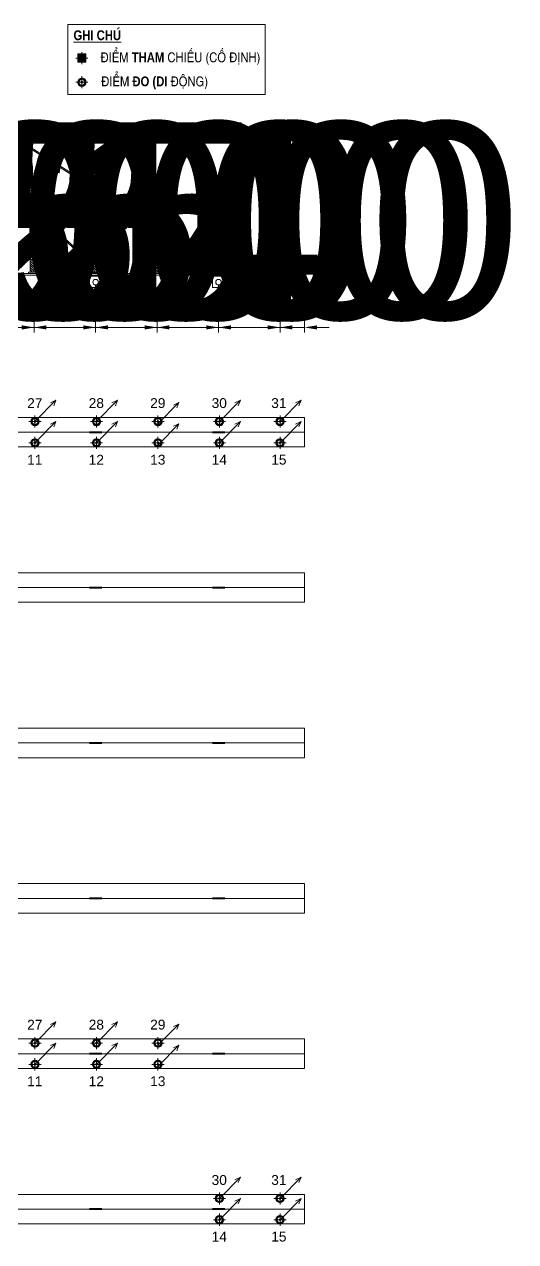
# Model space of a CAD drawing. Header units: millimetres. Extents: x 131443 to 207296, y -79515 to -45344.
# Drawn here: x 167526 to 169524, y -50479 to -45532 of the extents above; entities that cross this region are included whole.
import ezdxf

# ---------------------------------------------------------------- set-up
doc = ezdxf.new("R2010")
doc.units = ezdxf.units.MM
doc.header["$MEASUREMENT"] = 0
doc.layers.add('009 - Mat Cat', color=8, linetype='Continuous', lineweight=9)
doc.styles.add('Narrow H', font='')
doc.styles.add('vnarial', font='')
doc.styles.get('Narrow H').set_extended_font_data('.VnArial NarrowH')
doc.styles.get('vnarial').set_extended_font_data('.VnArial')
doc.dimstyles.new('1-20', dxfattribs={"dimscale": 20, "dimtxt": 40, "dimasz": 2.5, "dimexe": 1, "dimexo": 1, "dimgap": 1, "dimtad": 1, "dimdec": 0, "dimdsep": 46, "dimtxsty": 'vnarial', "dimcen": 2.5, "dimadec": 0, "dimazin": 0, "dimtfac": 1, "dimtdec": 0, "dimtix": 1, "dimtmove": 1, "dimatfit": 3, "dimfxl": 0.18, "dimtolj": 1, "dimtzin": 0, "dimlwd": -1, "dimlwe": -1, "dimarcsym": 1})

# ---------------------------------------------------------------- blocks, each defined once
blk = doc.blocks.new('*D72')
at = {"layer": '009 - Mat Cat', "color": 0, "transparency": 16777216}
for p, q in [((168565.7, -46697.5), (168565.7, -46783.2)), ((168665.7, -46697.5), (168665.7, -46783.2)), ((168515.7, -46763.2), (168465.7, -46763.2)), ((168665.7, -46763.2), (168565.7, -46763.2)), ((168715.7, -46763.2), (168765.7, -46763.2))]:
    blk.add_line(p, q, dxfattribs=at)
for points in [[(168515.7, -46754.8), (168515.7, -46771.5), (168565.7, -46763.2)], [(168715.7, -46754.8), (168715.7, -46771.5), (168665.7, -46763.2)]]:
    blk.add_solid(points, dxfattribs=at)
at = {"layer": 'Defpoints', "color": 0, "transparency": 16777216}
for p in [(168565.7, -46677.5), (168665.7, -46677.5), (168565.7, -46763.2)]:
    blk.add_point(p, dxfattribs=at)
at = {"layer": '009 - Mat Cat', "color": 0, "transparency": 16777216, "insert": (168615.7, -46335), "char_height": 800, "attachment_point": 5, "style": 'vnarial'}
blk.add_mtext('\\A1;100', dxfattribs=at)
blk = doc.blocks.new('sensor')
at = {"layer": '009 - Mat Cat'}
h = blk.add_hatch(dxfattribs=at)
h.set_pattern_fill('ANSI31', color=5, scale=50)
h.paths.add_polyline_path([(16, 57), (-16, 57), (-16, 6.5), (16, 6.5)])
at = {"layer": '009 - Mat Cat', "color": 5, "linetype": 'Continuous'}
for p, q in [((-16, 57), (16, 57)), ((-16, 6.5), (-16, 57)), ((-4.5, 61), (4.5, 61)), ((-4.5, 57), (-4.5, 61)), ((4.5, 57), (-4.5, 57)), ((4.5, 61), (4.5, 57)), ((16, 57), (16, 6.5)), ((-22.4, 6.5), (22.4, 6.5)), ((-22.4, 0), (-22.4, 6.5)), ((22.4, 0), (-22.4, 0)), ((16, 6.5), (-16, 6.5)), ((22.4, 6.5), (22.4, 0))]:
    blk.add_line(p, q, dxfattribs=at)
blk.add_spline([(0, 61), (8.3, 74.5), (-4.7, 87), (6.3, 98.5)], degree=3, dxfattribs=at)
blk = doc.blocks.new('*D74')
at = {"layer": '009 - Mat Cat', "color": 0, "transparency": 16777216}
for p, q in [((168065.7, -46697.5), (168065.7, -46783.2)), ((168315.7, -46697.5), (168315.7, -46783.2)), ((168015.7, -46763.2), (167965.7, -46763.2)), ((168315.7, -46763.2), (168065.7, -46763.2)), ((168365.7, -46763.2), (168415.7, -46763.2))]:
    blk.add_line(p, q, dxfattribs=at)
for points in [[(168015.7, -46754.8), (168015.7, -46771.5), (168065.7, -46763.2)], [(168365.7, -46754.8), (168365.7, -46771.5), (168315.7, -46763.2)]]:
    blk.add_solid(points, dxfattribs=at)
at = {"layer": 'Defpoints', "color": 0, "transparency": 16777216}
for p in [(168065.7, -46677.5), (168315.7, -46677.5), (168065.7, -46763.2)]:
    blk.add_point(p, dxfattribs=at)
at = {"layer": '009 - Mat Cat', "color": 0, "transparency": 16777216, "insert": (168190.7, -46335), "char_height": 800, "attachment_point": 5, "style": 'vnarial'}
blk.add_mtext('\\A1;250', dxfattribs=at)
blk = doc.blocks.new('*D75')
at = {"layer": '009 - Mat Cat', "color": 0, "transparency": 16777216}
for p, q in [((167815.7, -46697.5), (167815.7, -46783.2)), ((168065.7, -46697.5), (168065.7, -46783.2)), ((167765.7, -46763.2), (167715.7, -46763.2)), ((168065.7, -46763.2), (167815.7, -46763.2)), ((168115.7, -46763.2), (168165.7, -46763.2))]:
    blk.add_line(p, q, dxfattribs=at)
for points in [[(167765.7, -46754.8), (167765.7, -46771.5), (167815.7, -46763.2)], [(168115.7, -46754.8), (168115.7, -46771.5), (168065.7, -46763.2)]]:
    blk.add_solid(points, dxfattribs=at)
at = {"layer": 'Defpoints', "color": 0, "transparency": 16777216}
for p in [(167815.7, -46677.5), (168065.7, -46677.5), (167815.7, -46763.2)]:
    blk.add_point(p, dxfattribs=at)
at = {"layer": '009 - Mat Cat', "color": 0, "transparency": 16777216, "insert": (167940.7, -46335), "char_height": 800, "attachment_point": 5, "style": 'vnarial'}
blk.add_mtext('\\A1;250', dxfattribs=at)
blk = doc.blocks.new('*D76')
at = {"layer": '009 - Mat Cat', "color": 0, "transparency": 16777216}
for p, q in [((167565.4, -46697.5), (167565.4, -46783.2)), ((167815.7, -46697.5), (167815.7, -46783.2)), ((167515.4, -46763.2), (167465.4, -46763.2)), ((167815.7, -46763.2), (167565.4, -46763.2)), ((167865.7, -46763.2), (167915.7, -46763.2))]:
    blk.add_line(p, q, dxfattribs=at)
for points in [[(167515.4, -46754.8), (167515.4, -46771.5), (167565.4, -46763.2)], [(167865.7, -46754.8), (167865.7, -46771.5), (167815.7, -46763.2)]]:
    blk.add_solid(points, dxfattribs=at)
at = {"layer": 'Defpoints', "color": 0, "transparency": 16777216}
for p in [(167565.4, -46677.5), (167815.7, -46677.5), (167565.4, -46763.2)]:
    blk.add_point(p, dxfattribs=at)
at = {"layer": '009 - Mat Cat', "color": 0, "transparency": 16777216, "insert": (167690.5, -46335), "char_height": 800, "attachment_point": 5, "style": 'vnarial'}
blk.add_mtext('\\A1;250', dxfattribs=at)
blk = doc.blocks.new('*D77')
at = {"layer": '009 - Mat Cat', "color": 0, "transparency": 16777216}
for p, q in [((167315.7, -46697.5), (167315.7, -46783.2)), ((167565.4, -46697.5), (167565.4, -46783.2)), ((167265.7, -46763.2), (167215.7, -46763.2)), ((167565.4, -46763.2), (167315.7, -46763.2)), ((167615.4, -46763.2), (167665.4, -46763.2))]:
    blk.add_line(p, q, dxfattribs=at)
for points in [[(167265.7, -46754.8), (167265.7, -46771.5), (167315.7, -46763.2)], [(167615.4, -46754.8), (167615.4, -46771.5), (167565.4, -46763.2)]]:
    blk.add_solid(points, dxfattribs=at)
at = {"layer": 'Defpoints', "color": 0, "transparency": 16777216}
for p in [(167315.7, -46677.5), (167565.4, -46677.5), (167315.7, -46763.2)]:
    blk.add_point(p, dxfattribs=at)
at = {"layer": '009 - Mat Cat', "color": 0, "transparency": 16777216, "insert": (167440.5, -46335), "char_height": 800, "attachment_point": 5, "style": 'vnarial'}
blk.add_mtext('\\A1;250', dxfattribs=at)
blk = doc.blocks.new('*D78')
at = {"layer": '009 - Mat Cat', "color": 0, "transparency": 16777216}
for p, q in [((167065.7, -46697.5), (167065.7, -46783.2)), ((167315.7, -46697.5), (167315.7, -46783.2)), ((167015.7, -46763.2), (166965.7, -46763.2)), ((167315.7, -46763.2), (167065.7, -46763.2)), ((167365.7, -46763.2), (167415.7, -46763.2))]:
    blk.add_line(p, q, dxfattribs=at)
for points in [[(167015.7, -46754.8), (167015.7, -46771.5), (167065.7, -46763.2)], [(167365.7, -46754.8), (167365.7, -46771.5), (167315.7, -46763.2)]]:
    blk.add_solid(points, dxfattribs=at)
at = {"layer": 'Defpoints', "color": 0, "transparency": 16777216}
for p in [(167065.7, -46677.5), (167315.7, -46677.5), (167065.7, -46763.2)]:
    blk.add_point(p, dxfattribs=at)
at = {"layer": '009 - Mat Cat', "color": 0, "transparency": 16777216, "insert": (167190.7, -46335), "char_height": 800, "attachment_point": 5, "style": 'vnarial'}
blk.add_mtext('\\A1;250', dxfattribs=at)
blk = doc.blocks.new('*D73')
at = {"layer": '009 - Mat Cat', "color": 0, "transparency": 16777216}
for p, q in [((166815.7, -46697.5), (166815.7, -46783.2)), ((167065.7, -46697.5), (167065.7, -46783.2)), ((166765.7, -46763.2), (166715.7, -46763.2)), ((167065.7, -46763.2), (166815.7, -46763.2)), ((167115.7, -46763.2), (167165.7, -46763.2))]:
    blk.add_line(p, q, dxfattribs=at)
for points in [[(166765.7, -46754.8), (166765.7, -46771.5), (166815.7, -46763.2)], [(167115.7, -46754.8), (167115.7, -46771.5), (167065.7, -46763.2)]]:
    blk.add_solid(points, dxfattribs=at)
at = {"layer": 'Defpoints', "color": 0, "transparency": 16777216}
for p in [(166815.7, -46677.5), (167065.7, -46677.5), (166815.7, -46763.2)]:
    blk.add_point(p, dxfattribs=at)
at = {"layer": '009 - Mat Cat', "color": 0, "transparency": 16777216, "insert": (166940.7, -46335), "char_height": 800, "attachment_point": 5, "style": 'vnarial'}
blk.add_mtext('\\A1;250', dxfattribs=at)
blk = doc.blocks.new('*D79')
at = {"layer": '009 - Mat Cat', "color": 0, "transparency": 16777216}
for p, q in [((168315.7, -46697.5), (168315.7, -46783.2)), ((168565.7, -46697.5), (168565.7, -46783.2)), ((168265.7, -46763.2), (168215.7, -46763.2)), ((168315.7, -46763.2), (168565.7, -46763.2)), ((168615.7, -46763.2), (168665.7, -46763.2))]:
    blk.add_line(p, q, dxfattribs=at)
for points in [[(168265.7, -46754.8), (168265.7, -46771.5), (168315.7, -46763.2)], [(168615.7, -46754.8), (168615.7, -46771.5), (168565.7, -46763.2)]]:
    blk.add_solid(points, dxfattribs=at)
at = {"layer": 'Defpoints', "color": 0, "transparency": 16777216}
for p in [(168315.7, -46677.5), (168565.7, -46677.5), (168565.7, -46763.2)]:
    blk.add_point(p, dxfattribs=at)
at = {"layer": '009 - Mat Cat', "color": 0, "transparency": 16777216, "insert": (168440.7, -46335), "char_height": 800, "attachment_point": 5, "style": 'vnarial'}
blk.add_mtext('\\A1;240', dxfattribs=at)
blk = doc.blocks.new('sensor2')
at = {"layer": '009 - Mat Cat'}
h = blk.add_hatch(dxfattribs=at)
h.set_pattern_fill('ANSI31', color=5, scale=15)
h.paths.add_polyline_path([(0, 16.8), (0, 12.1, -0.414214), (12.1, 0), (16.8, 0, 0.414214)])
h.paths.add_polyline_path([(0, 12.1), (0, 16.8, 0.414214), (-16.8, 0), (-12.1, 0, -0.414214)])
h.paths.add_polyline_path([(-12.1, 0), (-16.8, 0, 0.414214), (0, -16.8), (0, -12.1, -0.414214)])
h.paths.add_polyline_path([(16.8, 0), (12.1, 0, -0.414214), (0, -12.1), (0, -16.8, 0.414214)])
at = {"layer": '009 - Mat Cat', "color": 5, "linetype": 'Continuous'}
for p, q in [((0, 24.7), (0, -24.8)), ((-24.8, 0), (24.7, 0))]:
    blk.add_line(p, q, dxfattribs=at)
for radius in [16.8, 12.1, 3.38]:
    blk.add_circle((0, 0), radius, dxfattribs=at)

msp = doc.modelspace()

# ---------------------------------------------------------------- hatches: boundary and pattern name
at = {"layer": '009 - Mat Cat'}
h = msp.add_hatch(dxfattribs=at)
h.set_pattern_fill('ANSI31', color=5, scale=20, angle=90)
h.set_pattern_definition([(135, (-528.5, 0), (-1.767766953, -1.767766953), [])])
h.paths.add_polyline_path([(167759.75, -45651.95), (167742.95, -45651.95), (167742.95, -45668.75), (167756.37, -45668.75, -0.4142136), (167759.75, -45665.38)])
h.paths.add_polyline_path([(167776.55, -45651.95), (167759.75, -45651.95), (167759.75, -45665.38, -0.4142136), (167763.12, -45668.75), (167776.55, -45668.75)])
h.paths.add_polyline_path([(167776.55, -45668.75), (167763.12, -45668.75, -0.4142136), (167759.75, -45672.13), (167759.75, -45685.55), (167776.55, -45685.55)])
h.paths.add_polyline_path([(167759.75, -45672.13, -0.4142136), (167756.37, -45668.75), (167742.95, -45668.75), (167742.95, -45685.55), (167759.75, -45685.55)])
at = {"layer": '009 - Mat Cat', "true_color": 0x000000}
h = msp.add_hatch(dxfattribs=at)
h.set_pattern_fill('ANSI31', color=18)
h.set_pattern_definition([(45, (17094.99234, 4834.8328), (-0.08838834765, 0.08838834765), [])])
h.paths.add_polyline_path([(168278.71, -46497.28), (168281.38, -46493.05), (168291.53, -46499.47), (168288.85, -46503.69)])
h.paths.add_polyline_path([(168306.95, -46509.22, -0.8986321), (168304.75, -46513.68, -0.1118619)])
h.paths.add_polyline_path([(167807.58, -46508.51, -0.9188698), (167804.97, -46512.9, -0.1149846)])
h.paths.add_polyline_path([(167784.11, -46493.82), (167787.49, -46490.13), (167796.34, -46498.23), (167792.97, -46501.92)])
h.paths.add_polyline_path([(167292.54, -46484.93), (167296.91, -46482.49), (167302.77, -46492.96), (167298.41, -46495.4)])
h.paths.add_polyline_path([(167310.31, -46506.42, -1.2436659), (167306.45, -46509.89, -0.1170167)])

# ---------------------------------------------------------------- linework, layer by layer
at = {"layer": '009 - Mat Cat', "color": 5}
for p, q in [((166864.09, -45602.65), (168304.74, -46513.74)), ((166866.18, -45598.06), (168306.95, -46509.22)), ((166848.12, -45637.78), (167804.97, -46512.9)), ((166850.3, -45632.99), (167807.58, -46508.51))]:
    msp.add_line(p, q, dxfattribs=at)
at = {"layer": '009 - Mat Cat', "color": 5, "linetype": 'Continuous'}
for p, q in [((167759.75, -45644), (167759.75, -45693.5)), ((167784.5, -45668.75), (167735, -45668.75))]:
    msp.add_line(p, q, dxfattribs=at)
at = {"layer": '009 - Mat Cat', "color": 18, "true_color": 0x000000}
for p, q in [((167787.49, -46490.13), (167784.11, -46493.82)), ((167796.34, -46498.23), (167792.97, -46501.92)), ((168281.38, -46493.05), (168278.71, -46497.28)), ((168291.53, -46499.47), (168288.85, -46503.69)), ((166815.7, -46544.59), (168415.7, -46544.59)), ((168415.7, -46551.09), (166815.7, -46551.09)), ((167840.7, -46540.84), (167790.7, -46540.84)), ((167840.7, -46540.84), (167790.7, -46540.84)), ((168340.7, -46540.84), (168290.7, -46540.84)), ((168415.7, -46544.59), (168568.4, -46543.81)), ((168415.7, -46551.09), (168565.7, -46551.09)), ((168565.7, -46551.09), (168665.7, -46551.09)), ((168568.4, -46543.81), (168665.7, -46543.81)), ((168665.7, -46543.81), (168665.7, -46551.09)), ((167840.7, -46554.84), (167790.7, -46554.84)), ((167815.7, -46590.64), (167815.7, -46616.51)), ((168340.7, -46554.84), (168290.7, -46554.84)), ((168315.7, -46590.64), (168315.7, -46616.51)), ((168601.12, -46649.17), (168522.14, -46649.17)), ((168528.87, -46649.17), (168533.09, -46656.8)), ((168540.21, -46649.17), (168544.43, -46656.8)), ((168551.55, -46649.17), (168555.77, -46656.8)), ((168562.88, -46649.17), (168567.11, -46656.8)), ((168574.22, -46649.17), (168578.44, -46656.8)), ((168585.56, -46649.17), (168589.78, -46656.8)), ((168596.9, -46649.17), (168601.12, -46656.8)), ((167568.99, -47145.8), (167654.49, -47059.3)), ((167654.49, -47059.3), (167631.99, -47069.8)), ((167654.49, -47059.3), (167645.99, -47081.3)), ((167819.3, -47145.8), (167904.8, -47059.3)), ((167904.8, -47059.3), (167882.3, -47069.8)), ((167904.8, -47059.3), (167896.3, -47081.3)), ((168068.99, -47154.8), (168154.49, -47068.3)), ((168154.49, -47068.3), (168131.99, -47078.8)), ((168154.49, -47068.3), (168145.99, -47090.3)), ((168318.99, -47145.8), (168404.49, -47059.3)), ((168404.49, -47059.3), (168381.99, -47069.8)), ((168404.49, -47059.3), (168395.99, -47081.3)), ((168565.7, -47145.8), (168651.2, -47059.3)), ((168651.2, -47059.3), (168628.7, -47069.8)), ((168651.2, -47059.3), (168642.7, -47081.3)), ((166815.7, -47129), (168664.99, -47129)), ((167568.99, -47232.2), (167654.49, -47145.7)), ((167654.49, -47145.7), (167631.99, -47156.2)), ((167654.49, -47145.7), (167645.99, -47167.7)), ((167819.3, -47232.2), (167904.8, -47145.7)), ((167904.8, -47145.7), (167882.3, -47156.2)), ((167904.8, -47145.7), (167896.3, -47167.7)), ((168318.99, -47232.2), (168404.49, -47145.7)), ((168404.49, -47145.7), (168381.99, -47156.2)), ((168404.49, -47145.7), (168395.99, -47167.7)), ((168565.7, -47232.2), (168651.2, -47145.7)), ((168651.2, -47145.7), (168628.7, -47156.2)), ((168651.2, -47145.7), (168642.7, -47167.7)), ((168664.99, -47129), (168664.99, -47249)), ((167840.7, -47187), (167790.7, -47187)), ((167840.7, -47187), (167790.7, -47187)), ((167840.7, -47191), (167790.7, -47191)), ((167840.7, -47191), (167790.7, -47191)), ((168068.99, -47241.2), (168154.49, -47154.7)), ((168154.49, -47154.7), (168131.99, -47165.2)), ((168154.49, -47154.7), (168145.99, -47176.7)), ((168340.7, -47187), (168290.7, -47187)), ((168340.7, -47187), (168290.7, -47187)), ((168340.7, -47191), (168290.7, -47191)), ((168340.7, -47191), (168290.7, -47191)), ((166815.7, -47249), (168664.99, -47249)), ((166815.7, -47760.5), (168664.99, -47760.5)), ((168664.99, -47760.5), (168664.99, -47880.5)), ((167840.7, -47818.5), (167790.7, -47818.5)), ((167840.7, -47818.5), (167790.7, -47818.5)), ((167840.7, -47822.5), (167790.7, -47822.5)), ((167840.7, -47822.5), (167790.7, -47822.5)), ((168340.7, -47818.5), (168290.7, -47818.5)), ((168340.7, -47818.5), (168290.7, -47818.5)), ((168340.7, -47822.5), (168290.7, -47822.5)), ((168340.7, -47822.5), (168290.7, -47822.5)), ((166815.7, -47880.5), (168664.99, -47880.5)), ((166815.7, -48392), (168664.99, -48392)), ((168664.99, -48392), (168664.99, -48512)), ((167840.7, -48450), (167790.7, -48450)), ((167840.7, -48450), (167790.7, -48450)), ((167840.7, -48454), (167790.7, -48454)), ((167840.7, -48454), (167790.7, -48454)), ((168340.7, -48450), (168290.7, -48450)), ((168340.7, -48450), (168290.7, -48450)), ((168340.7, -48454), (168290.7, -48454)), ((168340.7, -48454), (168290.7, -48454)), ((166815.7, -48512), (168664.99, -48512)), ((166815.7, -49023.5), (168664.99, -49023.5)), ((168664.99, -49023.5), (168664.99, -49143.5)), ((167840.7, -49081.5), (167790.7, -49081.5)), ((167840.7, -49081.5), (167790.7, -49081.5)), ((167840.7, -49085.5), (167790.7, -49085.5)), ((167840.7, -49085.5), (167790.7, -49085.5)), ((168340.7, -49081.5), (168290.7, -49081.5)), ((168340.7, -49081.5), (168290.7, -49081.5)), ((168340.7, -49085.5), (168290.7, -49085.5)), ((168340.7, -49085.5), (168290.7, -49085.5)), ((166815.7, -49143.5), (168664.99, -49143.5)), ((167568.99, -49671.8), (167654.49, -49585.3)), ((167654.49, -49585.3), (167631.99, -49595.8)), ((167654.49, -49585.3), (167645.99, -49607.3)), ((167819.3, -49671.8), (167904.8, -49585.3)), ((167904.8, -49585.3), (167882.3, -49595.8)), ((167904.8, -49585.3), (167896.3, -49607.3)), ((168068.99, -49680.8), (168154.49, -49594.3)), ((168154.49, -49594.3), (168131.99, -49604.8)), ((168154.49, -49594.3), (168145.99, -49616.3)), ((166815.7, -49655), (168664.99, -49655)), ((168664.99, -49655), (168664.99, -49775)), ((167568.99, -49758.2), (167654.49, -49671.7)), ((167654.49, -49671.7), (167631.99, -49682.2)), ((167654.49, -49671.7), (167645.99, -49693.7)), ((167840.7, -49713), (167790.7, -49713)), ((167840.7, -49713), (167790.7, -49713)), ((167840.7, -49717), (167790.7, -49717)), ((167840.7, -49717), (167790.7, -49717)), ((167819.3, -49758.2), (167904.8, -49671.7)), ((167904.8, -49671.7), (167882.3, -49682.2)), ((167904.8, -49671.7), (167896.3, -49693.7)), ((168068.99, -49767.2), (168154.49, -49680.7)), ((168154.49, -49680.7), (168131.99, -49691.2)), ((168154.49, -49680.7), (168145.99, -49702.7)), ((168340.7, -49713), (168290.7, -49713)), ((168340.7, -49713), (168290.7, -49713)), ((168340.7, -49717), (168290.7, -49717)), ((168340.7, -49717), (168290.7, -49717)), ((166815.7, -49775), (168664.99, -49775)), ((168318.99, -50303.3), (168404.49, -50216.8)), ((168404.49, -50216.8), (168381.99, -50227.3)), ((168404.49, -50216.8), (168395.99, -50238.8)), ((168565.7, -50303.3), (168651.2, -50216.8)), ((168651.2, -50216.8), (168628.7, -50227.3)), ((168651.2, -50216.8), (168642.7, -50238.8)), ((166815.7, -50286.5), (168664.99, -50286.5)), ((168318.99, -50389.7), (168404.49, -50303.2)), ((168404.49, -50303.2), (168381.99, -50313.7)), ((168404.49, -50303.2), (168395.99, -50325.2)), ((168565.7, -50389.7), (168651.2, -50303.2)), ((168651.2, -50303.2), (168628.7, -50313.7)), ((168651.2, -50303.2), (168642.7, -50325.2)), ((168664.99, -50286.5), (168664.99, -50406.5)), ((167840.7, -50344.5), (167790.7, -50344.5)), ((167840.7, -50344.5), (167790.7, -50344.5)), ((167840.7, -50348.5), (167790.7, -50348.5)), ((167840.7, -50348.5), (167790.7, -50348.5)), ((168340.7, -50344.5), (168290.7, -50344.5)), ((168340.7, -50344.5), (168290.7, -50344.5)), ((168340.7, -50348.5), (168290.7, -50348.5)), ((168340.7, -50348.5), (168290.7, -50348.5)), ((166815.7, -50406.5), (168664.99, -50406.5))]:
    msp.add_line(p, q, dxfattribs=at)
at = {"layer": '009 - Mat Cat', "color": 18, "ltscale": 0.5, "true_color": 0x000000}
for p, q in [((164885.7, -47189), (168664.99, -47189)), ((164885.7, -47820.5), (168664.99, -47820.5)), ((164885.7, -48452), (168664.99, -48452)), ((164885.7, -49083.5), (168664.99, -49083.5)), ((164885.7, -49715), (168664.99, -49715)), ((164885.7, -50346.5), (168664.99, -50346.5))]:
    msp.add_line(p, q, dxfattribs=at)
at = {"layer": '009 - Mat Cat'}
msp.add_lwpolyline([(167703, -45531.5), (168505.5, -45531.5), (168505.5, -45816.5), (167703, -45816.5)], close=True, dxfattribs=at)
at = {"layer": '009 - Mat Cat', "color": 5}
msp.add_lwpolyline([(167742.95, -45685.55), (167776.55, -45685.55), (167776.55, -45651.95), (167742.95, -45651.95)], close=True, dxfattribs=at)
at = {"layer": '009 - Mat Cat', "color": 18, "true_color": 0x000000}
for points in [[(167840.7, -46507.86), (167840.7, -46544.59), (167790.7, -46544.59), (167790.7, -46507.86)], [(168340.7, -46507.86), (168340.7, -46544.59), (168290.7, -46544.59), (168290.7, -46507.86)]]:
    msp.add_lwpolyline(points, dxfattribs=at)
for points in [[(167840.7, -46551.09), (167790.7, -46551.09), (167790.7, -46601.09), (167840.7, -46601.09)], [(168340.7, -46551.09), (168290.7, -46551.09), (168290.7, -46601.09), (168340.7, -46601.09)]]:
    msp.add_lwpolyline(points, close=True, dxfattribs=at)
at = {"layer": '009 - Mat Cat', "color": 5, "linetype": 'Continuous'}
msp.add_circle((167759.75, -45668.75), 3.38, dxfattribs=at)
at = {"layer": '009 - Mat Cat', "color": 18, "true_color": 0x000000}
for centre in [(167815.7, -46516.3), (167815.7, -46516.3), (168315.7, -46516.3), (167815.7, -46579.39), (168315.7, -46579.39)]:
    msp.add_circle(centre, 11.25, dxfattribs=at)
for centre, radius, start, end in [((167815.7, -46517.72), 26.88, 21.5289, 158.4711), ((168315.7, -46517.72), 26.88, 21.5289, 158.4711), ((167806.09, -46510.59), 2.56, 244.13429, 54.45015), ((168305.61, -46511.34), 2.5, 237.69006, 57.69006), ((167815.7, -46626.74), 10.22, 180, 90), ((168315.7, -46626.74), 10.22, 180, 90)]:
    msp.add_arc(centre, radius, start, end, dxfattribs=at)
msp.add_spline([(168565.54, -46552.41), (168575.54, -46562.41), (168555.54, -46572.41), (168575.54, -46582.41), (168555.54, -46592.41), (168575.54, -46602.41), (168555.54, -46612.41), (168575.54, -46622.41), (168555.54, -46632.41), (168575.54, -46642.41), (168565.54, -46648.21)], degree=3, dxfattribs=at)

# ---------------------------------------------------------------- block references
at = {"layer": '009 - Mat Cat', "color": 18, "true_color": 0x000000, "xscale": -1}
msp.add_blockref('sensor2', (167759.75, -45766.75), dxfattribs=at)
at = {"layer": '009 - Mat Cat', "color": 251, "true_color": 0x636466, "xscale": -1}
for p in [(167565.7, -46544.59), (167815.7, -46544.59), (168065.7, -46544.59), (168315.7, -46544.59), (168568.4, -46543.81)]:
    msp.add_blockref('sensor', p, dxfattribs=at)
at = {"layer": '009 - Mat Cat', "color": 18, "true_color": 0x000000}
for p in [(167568.99, -47145.8), (167819.3, -47145.8), (168069.3, -47145.8), (168319.3, -47145.8), (168565.7, -47145.8), (167568.99, -47232.2), (167819.3, -47232.2), (168069.3, -47232.2), (168319.3, -47232.2), (168565.7, -47232.2), (167568.99, -49671.8), (167819.3, -49671.8), (168069.3, -49671.8), (167568.99, -49758.2), (167819.3, -49758.2), (168069.3, -49758.2), (168319.3, -50303.3), (168565.7, -50303.3), (168319.3, -50389.7), (168565.7, -50389.7)]:
    msp.add_blockref('sensor2', p, dxfattribs=at)

# ---------------------------------------------------------------- texts
at = {"layer": '009 - Mat Cat', "color": 18, "true_color": 0x000000, "char_height": 40, "attachment_point": 5}
for s, insert, style in [('\\A1;{\\f.VnArial NarrowH|b1|i0|c0|p34;\\LGHI CHó}', (167822.44, -45576.09), 'Narrow H'), ('\\A1;{\\f.VnArial NarrowH|b1|i0|c0|p34;§iÓm tham chiÕu (cè ®Þnh)}', (168160.76, -45671.29), 'Narrow H'), ('\\A1;{\\f.VnArial NarrowH|b1|i0|c0|p34;®iÓm ®o (di ®éng)}', (168055.76, -45769.29), 'Narrow H'), ('\\A1;27', (167568.3, -47071), 'vnarial'), ('\\A1;28', (167818.6, -47071), 'vnarial'), ('\\A1;29', (168068.6, -47071), 'vnarial'), ('\\A1;30', (168318.6, -47071), 'vnarial'), ('\\A1;31', (168561, -47071), 'vnarial'), ('\\A1;11', (167568.3, -47301), 'vnarial'), ('\\A1;12', (167818.6, -47301), 'vnarial'), ('\\A1;13', (168068.6, -47301), 'vnarial'), ('\\A1;14', (168318.6, -47301), 'vnarial'), ('\\A1;15', (168561, -47301), 'vnarial'), ('\\A1;27', (167568.3, -49597), 'vnarial'), ('\\A1;28', (167818.6, -49597), 'vnarial'), ('\\A1;29', (168068.6, -49597), 'vnarial'), ('\\A1;11', (167568.3, -49827), 'vnarial'), ('\\A1;12', (167818.6, -49827), 'vnarial'), ('\\A1;13', (168068.6, -49827), 'vnarial'), ('\\A1;30', (168318.6, -50228.5), 'vnarial'), ('\\A1;31', (168561, -50228.5), 'vnarial'), ('\\A1;14', (168318.6, -50458.5), 'vnarial'), ('\\A1;15', (168561, -50458.5), 'vnarial')]:
    msp.add_mtext(s, dxfattribs=dict(at, insert=insert, style=style))

# ---------------------------------------------------------------- dimensions: what is measured, and where the dimension line sits
at = {"layer": '009 - Mat Cat', "color": 18, "true_color": 0x000000}
for base, p1, p2, picture, middle in [((166815.7, -46763.17), (167065.7, -46677.5), (166815.7, -46677.5), '*D73', (166940.7, -46334.98)), ((167065.7, -46763.17), (167315.7, -46677.5), (167065.7, -46677.5), '*D78', (167190.7, -46334.98)), ((167315.7, -46763.17), (167565.39, -46677.5), (167315.7, -46677.5), '*D77', (167440.54, -46334.98)), ((167565.39, -46763.17), (167815.7, -46677.5), (167565.39, -46677.5), '*D76', (167690.54, -46334.98)), ((167815.7, -46763.17), (168065.7, -46677.5), (167815.7, -46677.5), '*D75', (167940.7, -46334.98)), ((168065.7, -46763.17), (168315.7, -46677.5), (168065.7, -46677.5), '*D74', (168190.7, -46334.98)), ((168565.7, -46763.17), (168665.7, -46677.5), (168565.7, -46677.5), '*D72', (168615.7, -46334.98))]:
    dim = msp.add_linear_dim(base=base, p1=p1, p2=p2, angle=180, dimstyle='1-20', dxfattribs=at)
    dim.commit()
    dim.dimension.update_dxf_attribs({"geometry": picture, "text_midpoint": middle})
dim = msp.add_linear_dim(base=(168565.7, -46763.17), p1=(168315.7, -46677.5), p2=(168565.7, -46677.5), text='240', dimstyle='1-20', dxfattribs=at)
dim.commit()
dim.dimension.update_dxf_attribs({"geometry": '*D79', "text_midpoint": (168440.7, -46334.98)})

doc.saveas('drawing.dxf')
